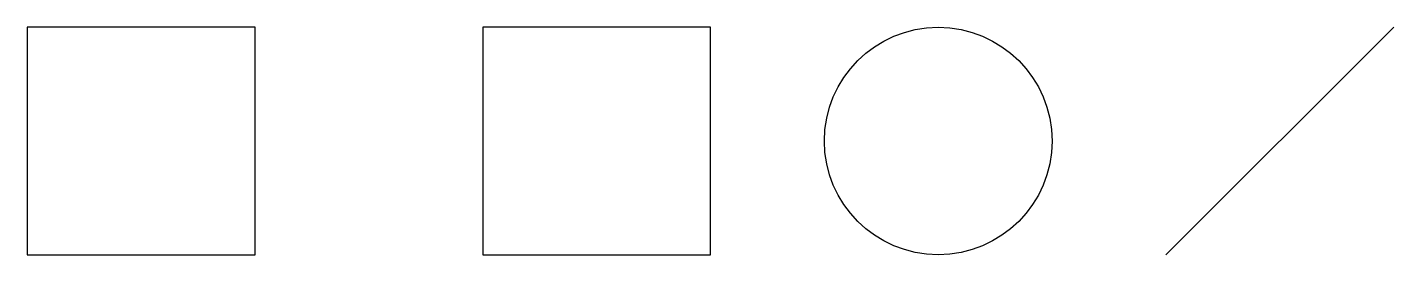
# Model space of a CAD drawing. Header units: millimetres. Extents: x 0 to 6000, y 0 to 1000.
import ezdxf

# ---------------------------------------------------------------- set-up
doc = ezdxf.new("R2010")
doc.units = ezdxf.units.MM

msp = doc.modelspace()

# ---------------------------------------------------------------- linework, layer by layer
msp.add_line((5000, 0), (6000, 1000))
for points in [[(0, 0), (1000, 0), (1000, 1000), (0, 1000)], [(2000, 0), (3000, 0), (3000, 1000), (2000, 1000)]]:
    msp.add_lwpolyline(points, close=True)
msp.add_circle((4000, 500), 500)

doc.saveas('drawing.dxf')
